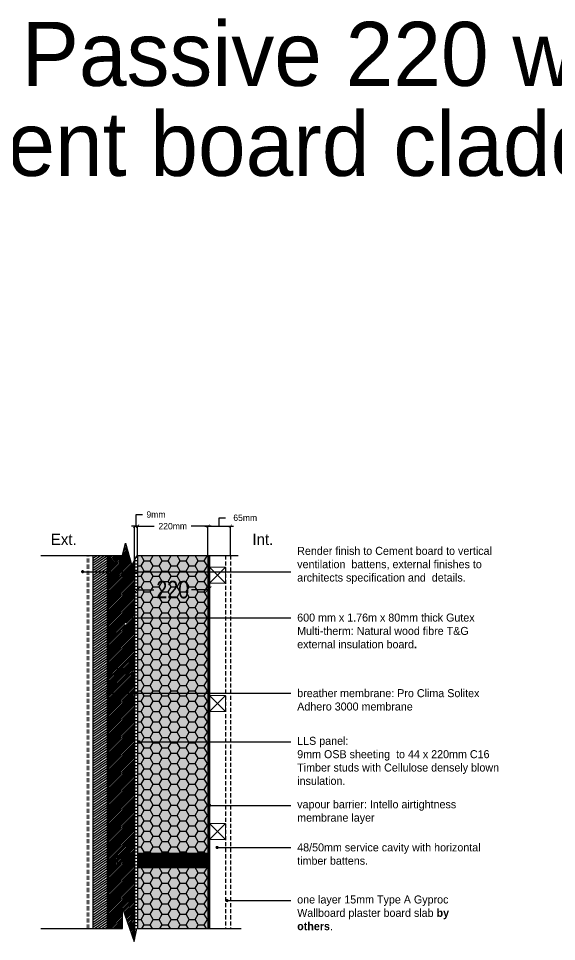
# Model space of a CAD drawing. Header units: millimetres. Extents: x -1562 to 49121, y -21091 to 0.
# Drawn here: x 39677 to 41356, y -7034 to -4152 of the extents above; entities that cross this region are included whole.
import ezdxf
from ezdxf import colors
from ezdxf.entities.mleader import LeaderData, LeaderLine
from ezdxf.math import Vec2, Vec3

# ---------------------------------------------------------------- set-up
doc = ezdxf.new("R2010")
doc.units = ezdxf.units.MM
doc.header["$MEASUREMENT"] = 0
doc.linetypes.add('DASHED', pattern=[19.05, 12.7, -6.35])
doc.linetypes.add('HIDDEN', pattern=[0.375, 0.25, -0.125])
for name, color, linetype in [('007 BREATHER MEMBRANE', 152, 'Continuous'), ('009 Air Tightness', 152, 'Continuous'), ('A00002 Title Text', 2, 'Continuous'), ('A_Plasterboard by others', 11, 'DASHED'), ('G25_EXTERNAL WALLS', 40, 'Continuous'), ('G33_INTERNAL FINISH', 1, 'Continuous'), ('H001_HATCH', 252, 'Continuous'), ('H002_HATCH COLOUR', 253, 'Continuous'), ('LLS_Dimensions', 6, 'Continuous'), ('LLS_Gutex Multitherm', 41, 'Continuous'), ('LLS_Membranes', 124, 'Continuous'), ('LLS_Roof Timbers Structural', 40, 'Continuous'), ('SA HATCH', 9, 'Continuous'), ('SA LIGHT', 200, 'Continuous')]:
    doc.layers.add(name, color=color, linetype=linetype)
doc.layers.add('Kit', color=40, linetype='Continuous', lineweight=15)
doc.layers.add('LLS_Text', color=6, linetype='Continuous', lineweight=15)
doc.layers.add('PDF2_Geometry', color=7, linetype='Continuous', true_color=0x5a5a5a)
doc.styles.add('ARIAL', font='arial.ttf', dxfattribs={"width": 0.8})
doc.styles.add('Century Gothic', font='GOTHIC.TTF')
doc.styles.add('GENERATED_STYLE_2', font='GOTHIC.TTF')
doc.dimstyles.new('FIA DIM Style', dxfattribs={"dimtxt": 20, "dimasz": 10, "dimexe": 0.18, "dimexo": 0.0625, "dimgap": 10, "dimtad": 0, "dimtih": 1, "dimtoh": 1, "dimdec": 0, "dimzin": 0, "dimdsep": 46, "dimtxsty": 'Century Gothic', "dimblk": 'ARCHTICK', "dimblk1": 'ARCHTICK', "dimblk2": 'ARCHTICK', "dimcen": 0.09, "dimdle": 10, "dimadec": 0, "dimazin": 0, "dimtfac": 1, "dimtdec": 0, "dimtofl": 0, "dimtmove": 0, "dimatfit": 3, "dimfxl": 1, "dimtolj": 1, "dimtzin": 0, "dimarcsym": 0})
doc.dimstyles.new('PAUL 100', dxfattribs={"dimtxt": 100, "dimasz": 40, "dimexe": 0.18, "dimexo": 0.0625, "dimgap": 10, "dimtad": 0, "dimdec": 0, "dimzin": 0, "dimdsep": 46, "dimtxsty": 'ARIAL', "dimblk": 'ARCHTICK', "dimcen": 0.09, "dimse1": 1, "dimse2": 1, "dimclrd": 8, "dimclre": 8, "dimclrt": 256, "dimadec": 0, "dimazin": 0, "dimtfac": 1, "dimtdec": 0, "dimtofl": 0, "dimtmove": 0, "dimatfit": 3, "dimfxl": 1, "dimtolj": 1, "dimtzin": 0, "dimarcsym": 0})

# ---------------------------------------------------------------- blocks, each defined once
blk = doc.blocks.new('_Dot')
at = {"color": 0, "linetype": 'ByBlock', "lineweight": -2}
blk.add_line((-0.5, 0), (-1, 0), dxfattribs=at)
at = {"color": 0, "linetype": 'ByBlock', "const_width": 0.5}
blk.add_lwpolyline([(-0.25, 0, 1), (0.25, 0, 1)], format="xyb", close=True, dxfattribs=at)
blk = doc.blocks.new('50 x 50 batten')
at = {"layer": 'Kit', "color": 251, "lineweight": 5}
for p, q in [((0, 0), (50, -50)), ((50, 0), (0, -50))]:
    blk.add_line(p, q, dxfattribs=at)
at = {"layer": 'Kit', "lineweight": 5}
blk.add_lwpolyline([(0, -50), (50, -50), (50, 0), (0, 0)], close=True, dxfattribs=at)
blk = doc.blocks.new('_ArchTick')
at = {"color": 0, "linetype": 'ByBlock', "const_width": 0.15}
blk.add_lwpolyline([(-0.5, -0.5), (0.5, 0.5)], dxfattribs=at)
blk = doc.blocks.new('*D25')
at = {"layer": 'Defpoints', "color": 0, "transparency": 16777216}
for p in [(40048.5, -5737.1), (40048.5, -5828.3), (40268.5, -5828.3)]:
    blk.add_point(p, dxfattribs=at)
at = {"layer": 'H001_HATCH', "color": 0, "lineweight": -2, "transparency": 16777216}
for p, q in [((40038.5, -5737.1), (40100.6, -5737.1)), ((40048.5, -5828.2), (40048.5, -5736.9)), ((40278.5, -5737.1), (40216.4, -5737.1)), ((40268.5, -5828.2), (40268.5, -5736.9))]:
    blk.add_line(p, q, dxfattribs=at)
at = {"layer": 'H001_HATCH', "color": 0, "lineweight": -2, "transparency": 16777216, "xscale": 10, "yscale": 10, "zscale": 10, "rotation": 180}
blk.add_blockref('_ArchTick', (40048.5, -5737.1), dxfattribs=at)
at = {"layer": 'H001_HATCH', "color": 0, "lineweight": -2, "transparency": 16777216, "xscale": 10, "yscale": 10, "zscale": 10}
blk.add_blockref('_ArchTick', (40268.5, -5737.1), dxfattribs=at)
at = {"layer": 'H001_HATCH', "color": 0, "transparency": 16777216, "insert": (40158.5, -5737.1), "char_height": 20, "attachment_point": 5, "style": 'Century Gothic'}
blk.add_mtext('\\A1;220mm', dxfattribs=at)
blk = doc.blocks.new('*D26')
at = {"layer": 'Defpoints', "color": 0, "transparency": 16777216}
for p in [(40338.5, -5737.1), (40268.5, -5828.3), (40338.5, -5828.3)]:
    blk.add_point(p, dxfattribs=at)
at = {"layer": 'H001_HATCH', "color": 0, "lineweight": -2, "transparency": 16777216}
for p, q in [((40303.5, -5737.1), (40303.5, -5710.9)), ((40303.5, -5710.9), (40323.5, -5710.9)), ((40258.5, -5737.1), (40348.5, -5737.1)), ((40268.5, -5828.2), (40268.5, -5736.9)), ((40338.5, -5828.2), (40338.5, -5736.9))]:
    blk.add_line(p, q, dxfattribs=at)
at = {"layer": 'H001_HATCH', "color": 0, "lineweight": -2, "transparency": 16777216, "xscale": 10, "yscale": 10, "zscale": 10, "rotation": 180}
blk.add_blockref('_ArchTick', (40268.5, -5737.1), dxfattribs=at)
at = {"layer": 'H001_HATCH', "color": 0, "lineweight": -2, "transparency": 16777216, "xscale": 10, "yscale": 10, "zscale": 10}
blk.add_blockref('_ArchTick', (40338.5, -5737.1), dxfattribs=at)
at = {"layer": 'H001_HATCH', "color": 0, "transparency": 16777216, "insert": (40384.7, -5710.9), "char_height": 20, "width": 102.378, "attachment_point": 5, "style": 'Century Gothic'}
blk.add_mtext('\\A1;65mm', dxfattribs=at)
blk = doc.blocks.new('*D27')
at = {"layer": 'Defpoints', "color": 0, "transparency": 16777216}
for p in [(40039.5, -5737.1), (40039.5, -5843.1), (40048.5, -5828.3)]:
    blk.add_point(p, dxfattribs=at)
at = {"layer": 'H001_HATCH', "color": 0, "lineweight": -2, "transparency": 16777216}
for p, q in [((40044, -5737.1), (40044, -5700.9)), ((40044, -5700.9), (40064, -5700.9)), ((40039.5, -5737.1), (40029.5, -5737.1)), ((40039.5, -5843.1), (40039.5, -5736.9)), ((40048.5, -5737.1), (40039.5, -5737.1)), ((40048.5, -5828.2), (40048.5, -5736.9)), ((40048.5, -5737.1), (40058.5, -5737.1))]:
    blk.add_line(p, q, dxfattribs=at)
at = {"layer": 'H001_HATCH', "color": 0, "lineweight": -2, "transparency": 16777216, "xscale": 10, "yscale": 10, "zscale": 10}
blk.add_blockref('_ArchTick', (40039.5, -5737.1), dxfattribs=at)
at = {"layer": 'H001_HATCH', "color": 0, "lineweight": -2, "transparency": 16777216, "xscale": 10, "yscale": 10, "zscale": 10, "rotation": 180}
blk.add_blockref('_ArchTick', (40048.5, -5737.1), dxfattribs=at)
at = {"layer": 'H001_HATCH', "color": 0, "transparency": 16777216, "insert": (40106.2, -5700.9), "char_height": 20, "attachment_point": 5, "style": 'Century Gothic'}
blk.add_mtext('\\A1;9mm', dxfattribs=at)
blk = doc.blocks.new('*D28')
at = {"layer": 'Defpoints', "color": 0, "linetype": 'ByBlock', "transparency": 16777216}
for p in [(40268.5, -5843.1), (40048.5, -5860.7), (40268.5, -5935.5)]:
    blk.add_point(p, dxfattribs=at)
at = {"layer": 'LLS_Dimensions', "color": 8, "linetype": 'ByBlock', "lineweight": -2, "transparency": 16777216}
for p, q in [((40048.5, -5935.5), (40099.6, -5935.5)), ((40268.5, -5935.5), (40217.4, -5935.5))]:
    blk.add_line(p, q, dxfattribs=at)
at = {"layer": 'LLS_Dimensions', "color": 8, "linetype": 'ByBlock', "lineweight": -2, "transparency": 16777216, "xscale": 20, "yscale": 20, "zscale": 20, "rotation": 180}
blk.add_blockref('_ArchTick', (40048.5, -5935.5), dxfattribs=at)
at = {"layer": 'LLS_Dimensions', "color": 8, "linetype": 'ByBlock', "lineweight": -2, "transparency": 16777216, "xscale": 20, "yscale": 20, "zscale": 20}
blk.add_blockref('_ArchTick', (40268.5, -5935.5), dxfattribs=at)
at = {"layer": 'LLS_Dimensions', "linetype": 'ByBlock', "transparency": 16777216, "insert": (40158.5, -5935.5), "char_height": 55, "attachment_point": 5, "style": 'ARIAL'}
blk.add_mtext('\\A1;220', dxfattribs=at)

msp = doc.modelspace()

# ---------------------------------------------------------------- hatches: boundary and pattern name
at = {"layer": 'H001_HATCH', "transparency": 33554549}
h = msp.add_hatch(dxfattribs=at)
h.set_pattern_fill('ANSI31', color=33, scale=30)
h.paths.add_polyline_path([(40039.5, -5879.2), (39959.5, -5879.2), (39959.5, -6199.4), (39986.2, -6199.4), (39986.2, -6182.1), (40012.8, -6182.1), (40012.8, -6199.4), (40039.5, -6199.4)])
h.paths.add_polyline_path([(40014, -6041.8, -1), (40009, -6041.8, -1)], flags=16)
h.paths.add_polyline_path([(40010.6, -5790.5), (40002.2, -5828.3), (39959.5, -5828.3), (39959.5, -5879.2), (40039.5, -5879.2), (40039.5, -5843.1), (40031, -5860.7)])
h.paths.add_polyline_path([(40039.5, -6266.8, -0.414214), (40037, -6264.3, -0.414214), (40039.5, -6261.8), (40039.5, -6200.7), (40012.8, -6200.7), (40012.8, -6183.4), (39986.2, -6183.4), (39986.2, -6199.4), (39986.2, -6200.7), (39959.5, -6200.7), (39959.5, -6783.4), (39986.2, -6783.4), (39986.2, -6768.1), (39986.2, -6766.1), (40012.8, -6766.1), (40012.8, -6783.4), (40039.5, -6783.4)])
h.paths.add_polyline_path([(40039.5, -6785.4), (40012.8, -6785.4), (40012.8, -6768.1), (39986.2, -6768.1), (39986.2, -6785.4), (39959.5, -6785.4), (39959.5, -6993.9), (40002.2, -6993.9), (40002.2, -6930.3), (40037.8, -7034.1), (40039.5, -7026.3)])
at = {"layer": 'H001_HATCH'}
h = msp.add_hatch(dxfattribs=at)
h.set_pattern_fill('ANSI31', color=33, scale=80, angle=135)
h.set_pattern_definition([(180, (-3748.608, -814.169), (-9e-16, -10), [])])
h.paths.add_polyline_path([(40048.5, -6993.9), (40048.5, -5828.3), (40046.7, -5828.3), (40039.5, -5843.1), (40039.5, -7026.3), (40046.7, -6993.9)])
h = msp.add_hatch(dxfattribs=at)
h.set_pattern_fill('HONEY', color=256, scale=150)
h.set_pattern_definition([(0, (-542.944, -583.827), (28.125, 16.2379763), [18.75, -37.5]), (120, (-542.944, -583.827), (-28.125, 16.2379763), [18.75, -37.5]), (60, (-542.944, -583.827), (6e-15, 32.4759526), [-37.5, 18.75])])
h.paths.add_polyline_path([(40268.5, -6802.7), (40048.5, -6802.7), (40048.5, -6993.9), (40268.5, -6993.9)])
h.paths.add_polyline_path([(40048.5, -6758.7), (40268.5, -6758.7), (40268.5, -5828.3), (40048.5, -5828.3)])
at = {"layer": 'H001_HATCH', "transparency": 33554549}
h = msp.add_hatch(dxfattribs=at)
h.set_pattern_fill('ANSI31', color=33, scale=15)
h.set_pattern_definition([(45, (-3748.6078, -814.1693), (-1.325825215, 1.325825215), [])])
h.paths.add_polyline_path([(40048.5, -6758.7), (40048.5, -6802.7), (40158.5, -6780.7)])
h.paths.add_polyline_path([(40158.5, -6780.7), (40268.5, -6758.7), (40048.5, -6758.7)])
h.paths.add_polyline_path([(40048.5, -6802.7), (40268.5, -6802.7), (40158.5, -6780.7)])
h.paths.add_polyline_path([(40268.5, -6802.7), (40268.5, -6758.7), (40158.5, -6780.7)])
at = {"layer": 'H002_HATCH COLOUR', "transparency": 33554483}
h = msp.add_hatch(color=155, dxfattribs=at)
h.dxf.hatch_style = 1
h.paths.add_polyline_path([(40268.5, -6802.7), (40048.5, -6802.7), (40048.5, -6993.9), (40268.5, -6993.9)])
h.paths.add_polyline_path([(40048.5, -6758.7), (40268.5, -6758.7), (40268.5, -5828.3), (40048.5, -5828.3)])
at = {"layer": 'SA HATCH', "transparency": 33554483}
h = msp.add_hatch(dxfattribs=at)
h.set_pattern_fill('ANSI31', color=256, scale=50, angle=-10)
h.set_pattern_definition([(35, (-1173379.0925, 525838.9046), (-3.584852727, 5.119700277), [])])
h.paths.add_polyline_path([(39954.5, -5828.3), (39909.6, -5828.3), (39909.6, -6993.9), (39954.5, -6993.9)])

# ---------------------------------------------------------------- linework, layer by layer
at = {"layer": '007 BREATHER MEMBRANE', "linetype": 'HIDDEN', "ltscale": 50, "const_width": 2.5}
msp.add_lwpolyline([(39957.1, -5828.3), (39957.1, -6993.9)], dxfattribs=at)
at = {"layer": '009 Air Tightness', "color": 114, "linetype": 'HIDDEN', "ltscale": 35, "true_color": 0x139b48, "const_width": 1.5}
msp.add_lwpolyline([(40271.5, -5828.3), (40271.5, -6993.9)], dxfattribs=at)
at = {"layer": 'A_Plasterboard by others'}
for points in [[(40323.5, -5828.3), (40323.5, -6993.9)], [(40338.5, -5828.3), (40338.5, -6993.9)]]:
    msp.add_lwpolyline(points, dxfattribs=at)
at = {"layer": 'G25_EXTERNAL WALLS'}
for points in [[(40039.5, -5843.1), (40039.5, -7026.3)], [(40048.5, -5828.3), (40048.5, -6993.9)], [(40268.5, -5828.3), (40268.5, -6993.9)]]:
    msp.add_lwpolyline(points, dxfattribs=at)
at = {"layer": 'G33_INTERNAL FINISH'}
msp.add_lwpolyline([(40268.5, -5828.3), (40268.5, -6993.9)], dxfattribs=at)
at = {"layer": 'G33_INTERNAL FINISH', "color": 8}
msp.add_lwpolyline([(40273.5, -5828.3), (40273.5, -6993.9)], dxfattribs=at)
at = {"layer": 'H001_HATCH', "color": 11}
for points in [[(39746.7, -5828.3), (40002.2, -5828.3), (40010.6, -5790.5), (40031, -5860.7), (40046.7, -5828.3), (40362.4, -5828.3)], [(39746.7, -6993.9), (40002.2, -6993.9), (40002.2, -6930.3), (40037.8, -7034.1), (40046.7, -6993.9), (40371.7, -6993.9)]]:
    msp.add_lwpolyline(points, dxfattribs=at)
at = {"layer": 'H001_HATCH'}
for points in [[(40048.5, -6802.7), (40268.5, -6758.7)], [(40048.5, -6758.7), (40268.5, -6802.7)]]:
    msp.add_lwpolyline(points, dxfattribs=at)
at = {"layer": 'LLS_Gutex Multitherm'}
for points in [[(40039.5, -5843.1), (40039.5, -6199.4), (40012.8, -6199.4), (40012.8, -6182.1), (39986.2, -6182.1), (39986.2, -6199.4), (39959.5, -6199.4), (39959.5, -5828.3)], [(39986.2, -6183.4), (40012.8, -6183.4), (40012.8, -6200.7), (40039.5, -6200.7), (40039.5, -6783.4), (40012.8, -6783.4), (40012.8, -6766.1), (39986.2, -6766.1), (39986.2, -6783.4), (39959.5, -6783.4), (39959.5, -6200.7), (39986.2, -6200.7), (39986.2, -6183.4)], [(39959.5, -6993.9), (39959.5, -6785.4), (39986.2, -6785.4), (39986.2, -6768.1)], [(39986.2, -6768.1), (40012.8, -6768.1), (40012.8, -6785.4), (40039.5, -6785.4), (40039.5, -7026.3)]]:
    msp.add_lwpolyline(points, dxfattribs=at)
at = {"layer": 'LLS_Membranes', "color": 11}
msp.add_lwpolyline([(39954.5, -5828.3), (39954.5, -6993.9)], dxfattribs=at)
at = {"layer": 'LLS_Roof Timbers Structural'}
msp.add_lwpolyline([(40048.5, -6802.7), (40268.5, -6802.7), (40268.5, -6758.7), (40048.5, -6758.7)], close=True, dxfattribs=at)
at = {"layer": 'PDF2_Geometry', "color": 8, "linetype": 'DASHED', "lineweight": 9, "transparency": 33554687, "elevation": -29.6}
for points in [[(39891.1, -6993.9), (39891.1, -5828.3)], [(39897.1, -6993.9), (39897.1, -5828.3)]]:
    msp.add_lwpolyline(points, dxfattribs=at)
at = {"layer": 'SA LIGHT', "transparency": 33554687}
for points in [[(39909.6, -5828.3), (39909.6, -6993.9)], [(39954.5, -6993.9), (39954.5, -5828.3)]]:
    msp.add_lwpolyline(points, dxfattribs=at)

# ---------------------------------------------------------------- block references
at = {"layer": 'LLS_Dimensions'}
for p in [(40273.5, -5865.3), (40273.5, -6265.3), (40273.5, -6665.3)]:
    msp.add_blockref('50 x 50 batten', p, dxfattribs=at)

# ---------------------------------------------------------------- texts
at = {"layer": 'A00002 Title Text', "linetype": 'Continuous', "insert": (39137.2, -4162.3), "char_height": 200, "width": 3035.694, "attachment_point": 1, "line_spacing_factor": 0.84308, "style": 'GENERATED_STYLE_2'}
msp.add_mtext('\\A1;LLS Passive 220 with cement board cladding', dxfattribs=at)
at = {"layer": 'A00002 Title Text', "color": 1, "linetype": 'Continuous', "lineweight": 18, "char_height": 35, "width": 1225.794, "attachment_point": 1, "style": 'GENERATED_STYLE_2'}
for s, insert in [('Ext.', (39778.1, -5760.9, 0)), ('Int.', (40407.2, -5760.9, 0))]:
    msp.add_mtext(s, dxfattribs=dict(at, insert=insert))

# ---------------------------------------------------------------- dimensions: what is measured, and where the dimension line sits
at = {"layer": 'H001_HATCH'}
dim = msp.add_linear_dim(base=(40039.5, -5737.1), p1=(40048.5, -5828.3), p2=(40039.5, -5843.1), dimstyle='FIA DIM Style', override={"dimpost": 'mm', "dimtmove": 1}, dxfattribs=at)
dim.commit()
dim.dimension.update_dxf_attribs({"geometry": '*D27', "text_midpoint": (40074, -5700.9), "dimtype": 160})
dim = msp.add_linear_dim(base=(40338.5, -5737.1), p1=(40268.5, -5828.3), p2=(40338.5, -5828.3), text='65mm', dimstyle='FIA DIM Style', override={"dimpost": 'mm', "dimtmove": 1}, dxfattribs=at)
dim.commit()
dim.dimension.update_dxf_attribs({"geometry": '*D26', "text_midpoint": (40333.5, -5710.9)})
dim = msp.add_linear_dim(base=(40048.5, -5737.1), p1=(40268.5, -5828.3), p2=(40048.5, -5828.3), dimstyle='FIA DIM Style', override={"dimpost": 'mm'}, dxfattribs=at)
dim.commit()
dim.dimension.update_dxf_attribs({"geometry": '*D25', "text_midpoint": (40158.5, -5737.1)})
at = {"layer": 'LLS_Dimensions', "linetype": 'ByBlock'}
dim = msp.add_linear_dim(base=(40268.5, -5935.5), p1=(40048.5, -5860.7), p2=(40268.5, -5843.1), dimstyle='PAUL 100', override={"dimtxt": 55, "dimasz": 20, "dimtmove": 1}, dxfattribs=at)
dim.commit()
dim.dimension.update_dxf_attribs({"geometry": '*D28', "text_midpoint": (40158.5, -5935.5)})

# ---------------------------------------------------------------- leaders
at = {"layer": 'LLS_Text'}
ml = msp.add_multileader_mtext('Standard', dxfattribs=at)
ml.set_content('Render finish to Cement board to vertical ventilation  battens, external finishes to architects specification and  details. ', color=256, style='Century Gothic')
ml.set_leader_properties(color=11)
ml.set_arrow_properties(name='DOT')
ml.build(insert=Vec2(0, 0))
ml.multileader.update_dxf_attribs({"text_left_attachment_type": 2, "text_right_attachment_type": 2, "dogleg_length": 50, "arrow_head_size": 10})
ctx = ml.context
ctx.base_point, ctx.char_height, ctx.arrow_head_size, ctx.landing_gap_size, ctx.plane_origin = Vec3(40526.9, -5879.2), 25, 10, 20, Vec3(40755.2, -5903.7)
ctx.left_attachment, ctx.right_attachment = 2, 2
notes = []
notes.append((ctx, [(0, (1, 1, 0), (40495.8, -5879.2), (1, 0), 31.2, [(0, [(39877.4, -5879.2)], 0, [])])]))
ctx.mtext.insert, ctx.mtext.width, ctx.mtext.defined_height, ctx.mtext.flow_direction = Vec3(40546.9, -5801.7), 640.544, 96.1, 5
ml = msp.add_multileader_mtext('Standard', dxfattribs=at)
ml.set_content('600 mm x 1.76m x 80mm thick Gutex Multi-therm: Natural wood fibre T&G external insulation board{\\fCentury Gothic|b1|i0|c0|p34;. }', color=256, style='Century Gothic')
ml.set_leader_properties(color=11)
ml.set_arrow_properties(name='DOT')
ml.build(insert=Vec2(0, 0))
ml.multileader.update_dxf_attribs({"dogleg_length": 50, "arrow_head_size": 10})
ctx = ml.context
ctx.base_point, ctx.char_height, ctx.arrow_head_size, ctx.landing_gap_size, ctx.plane_origin = Vec3(40526.9, -6022.8), 25, 10, 20, Vec3(40755.2, -6047.2)
notes.append((ctx, [(0, (1, 1, 0), (40495.8, -6022.8), (1, 0), 31.2, [(0, [(40011.5, -6022.8)], 0, [])])]))
ctx.mtext.insert, ctx.mtext.width, ctx.mtext.defined_height, ctx.mtext.flow_direction = Vec3(40546.9, -6010), 576.117, 96.1, 5
ml = msp.add_multileader_mtext('Standard', dxfattribs=at)
ml.set_content('breather membrane: Pro Clima Solitex Adhero 3000 membrane', color=256, style='Century Gothic')
ml.set_leader_properties(color=11)
ml.set_arrow_properties(name='DOT')
ml.build(insert=Vec2(0, 0))
ml.multileader.update_dxf_attribs({"dogleg_length": 50, "arrow_head_size": 10})
ctx = ml.context
ctx.base_point, ctx.char_height, ctx.arrow_head_size, ctx.landing_gap_size, ctx.plane_origin = Vec3(40526.9, -6258.8), 25, 10, 20, Vec3(40755.2, -6283.3)
notes.append((ctx, [(0, (1, 1, 0), (40495.8, -6258.8), (1, 0), 31.2, [(0, [(39954.5, -6258.8)], 0, [])])]))
ctx.mtext.insert, ctx.mtext.width, ctx.mtext.defined_height, ctx.mtext.flow_direction = Vec3(40546.9, -6246), 609.99, 96.1, 5
ml = msp.add_multileader_mtext('Standard', dxfattribs=at)
ml.set_content('LLS panel:\\P9mm OSB sheeting  to 44 x 220mm C16 Timber studs with Cellulose densely blown insulation.', color=256, style='Century Gothic')
ml.set_leader_properties(color=11)
ml.set_arrow_properties(name='DOT')
ml.build(insert=Vec2(0, 0))
ml.multileader.update_dxf_attribs({"dogleg_length": 50, "arrow_head_size": 10})
ctx = ml.context
ctx.base_point, ctx.char_height, ctx.arrow_head_size, ctx.landing_gap_size, ctx.plane_origin = Vec3(40526.9, -6410.8), 25, 10, 20, Vec3(40755.2, -6424.4)
notes.append((ctx, [(0, (1, 1, 0), (40495.8, -6410.8), (1, 0), 31.2, [(0, [(40053.3, -6410.8)], 0, [])])]))
ctx.mtext.insert, ctx.mtext.width, ctx.mtext.defined_height, ctx.mtext.flow_direction = Vec3(40546.9, -6394.9), 642.626, 96.1, 5
ml = msp.add_multileader_mtext('Standard', dxfattribs=at)
ml.set_content('vapour barrier: Intello airtightness membrane layer', color=256, style='Century Gothic')
ml.set_leader_properties(color=11)
ml.set_arrow_properties(name='DOT')
ml.build(insert=Vec2(0, 0))
ml.multileader.update_dxf_attribs({"dogleg_length": 50, "arrow_head_size": 10})
ctx = ml.context
ctx.base_point, ctx.char_height, ctx.arrow_head_size, ctx.landing_gap_size, ctx.plane_origin = Vec3(40526.9, -6609.1), 25, 10, 20, Vec3(40755.2, -6633.6)
notes.append((ctx, [(0, (1, 1, 0), (40495.8, -6609.1), (1, 0), 31.2, [(0, [(40273.5, -6609.1)], 0, [])])]))
ctx.mtext.insert, ctx.mtext.width, ctx.mtext.defined_height, ctx.mtext.flow_direction = Vec3(40546.9, -6593), 496.758, 96.1, 5
ml = msp.add_multileader_mtext('Standard', dxfattribs=at)
ml.set_content('48/50mm service cavity with horizontal timber battens. ', color=256, style='Century Gothic')
ml.set_leader_properties(color=11)
ml.set_arrow_properties(name='DOT')
ml.build(insert=Vec2(0, 0))
ml.multileader.update_dxf_attribs({"dogleg_length": 50, "arrow_head_size": 10})
ctx = ml.context
ctx.base_point, ctx.char_height, ctx.arrow_head_size, ctx.landing_gap_size, ctx.plane_origin = Vec3(40526.9, -6740.3), 25, 10, 20, Vec3(40755.2, -6764.8)
notes.append((ctx, [(0, (1, 1, 0), (40495.8, -6740.3), (1, 0), 31.2, [(0, [(40296.9, -6740.3)], 0, [])])]))
ctx.mtext.insert, ctx.mtext.width, ctx.mtext.defined_height, ctx.mtext.flow_direction = Vec3(40546.9, -6727.6), 624.218, 96.1, 5
ml = msp.add_multileader_mtext('Standard', dxfattribs=at)
ml.set_content('one layer 15mm Type A Gyproc Wallboard plaster board slab {\\fCentury Gothic|b1|i0|c0|p34;by others}. ', color=256, style='Century Gothic')
ml.set_leader_properties(color=11)
ml.set_arrow_properties(name='DOT')
ml.build(insert=Vec2(0, 0))
ml.multileader.update_dxf_attribs({"dogleg_length": 50, "arrow_head_size": 10})
ctx = ml.context
ctx.base_point, ctx.char_height, ctx.arrow_head_size, ctx.landing_gap_size, ctx.plane_origin = Vec3(40526.9, -6906.2), 25, 10, 20, Vec3(40755.2, -6930.6)
notes.append((ctx, [(0, (1, 1, 0), (40495.8, -6906.2), (1, 0), 31.2, [(0, [(40328, -6906.2)], 0, [])])]))
ctx.mtext.insert, ctx.mtext.width, ctx.mtext.defined_height, ctx.mtext.flow_direction = Vec3(40546.9, -6890.3), 534.374, 96.1, 5
for ctx, leaders in notes:
    for number, flags, end, landing, length, lines in leaders:
        leader = LeaderData()
        leader.index, (leader.has_last_leader_line, leader.has_dogleg_vector, leader.attachment_direction) = number, flags
        leader.last_leader_point, leader.dogleg_vector, leader.dogleg_length = Vec3(end), Vec3(landing), length
        for number, points, colour, breaks in lines:
            line = LeaderLine()
            line.index, line.vertices, line.color, line.breaks = number, Vec3.list(points), colors.encode_raw_color(colour), breaks
            leader.lines.append(line)
        ctx.leaders.append(leader)

doc.saveas('drawing.dxf')
